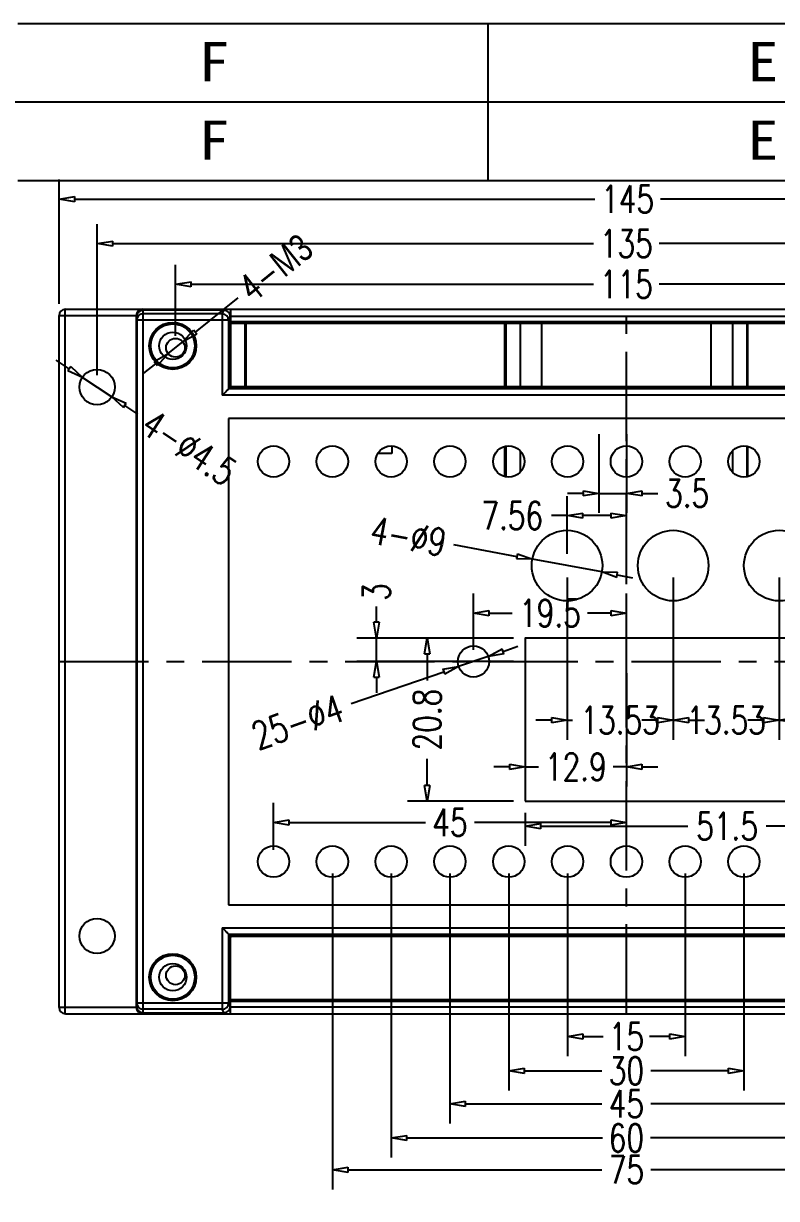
# Model space of a CAD drawing. Header units: millimetres. Extents: x -7873 to 0, y 0 to 2966.
# Drawn here: x -7441.9 to -7345.8, y 2529.1 to 2678.9 of the extents above; entities that cross this region are included whole.
import ezdxf
from ezdxf.enums import TextEntityAlignment as Align

# ---------------------------------------------------------------- set-up
doc = ezdxf.new("R2010")
doc.units = ezdxf.units.MM
doc.header["$LTSCALE"] = 0.5
doc.linetypes.add('CENTER', pattern=[50.8, 31.75, -6.35, 6.35, -6.35])
doc.layers.get('0').update_dxf_attribs({"linetype": 'CONTINUOUS'})
doc.layers.get('Defpoints').update_dxf_attribs({"linetype": 'CONTINUOUS'})
doc.layers.add('02___PRT_ALL_AXES', color=7, linetype='CONTINUOUS')
doc.layers.add('dim', color=3, linetype='CONTINUOUS')
doc.styles.add('romans', font='romans.shx', dxfattribs={"width": 0.75, "bigfont": 'fangsong.shx'})
doc.styles.add('TEXTSTYLE_0', font='txt', dxfattribs={"width": 0.8})
doc.dimstyles.new('MSTD', dxfattribs={"dimtxt": 3.5, "dimasz": 2, "dimexe": 2.5, "dimexo": 1.5, "dimgap": 1, "dimtad": 0, "dimzin": 0, "dimdsep": 46, "dimtxsty": 'romans', "dimblk": 'CLOSEDBLANK', "dimcen": 0, "dimclrd": 92, "dimclre": 92, "dimclrt": 3, "dimadec": 0, "dimazin": 0, "dimtfac": 1, "dimtdec": 4, "dimtofl": 0, "dimtmove": 0, "dimatfit": 3, "dimfxl": 0, "dimtolj": 1, "dimtzin": 0, "dimarcsym": 0})

# ---------------------------------------------------------------- blocks, each defined once
blk = doc.blocks.new('SUN_6HWZ35TKXU86YGHH1AY77V3D6FJ')
at = {"color": 7, "linetype": 'Continuous'}
for p, q in [((-420, 297), (0, 297)), ((-350, 287), (-350, 297)), ((-410, 287), (-10, 287)), ((-410, 10), (-10, 10)), ((-350, 0), (-350, 10)), ((-420, 0), (0, 0))]:
    blk.add_line(p, q, dxfattribs=at)
at = {"color": 2, "style": 'TEXTSTYLE_0'}
for s, width, p, p2 in [('F', 0.937433, (-386.98, 289.63), (-382.98, 289.63)), ('E', 0.858525, (-316.98, 289.63), (-312.98, 289.63)), ('F', 0.937433, (-386.98, 2.63), (-382.98, 2.63)), ('E', 0.858525, (-316.98, 2.63), (-312.98, 2.63))]:
    blk.add_text(s, height=5, dxfattribs=dict(at, width=width)).set_placement(p, p2, align=Align.FIT)
blk = doc.blocks.new('_ClosedBlank')
at = {"color": 0, "linetype": 'ByBlock', "lineweight": -2}
for p, q in [((-1, 0.167), (0, 0)), ((-1, 0.167), (-1, -0.167)), ((0, 0), (-1, -0.167))]:
    blk.add_line(p, q, dxfattribs=at)
blk = doc.blocks.new('*D139')
at = {"layer": 'Defpoints', "color": 0}
for p in [(-1102.87, -2512.01), (-1217.87, -2520.1), (-1102.87, -2520.1)]:
    blk.add_point(p, dxfattribs=at)
at = {"layer": 'dim', "color": 92, "lineweight": -2}
for p, q in [((-1217.87, -2518.6), (-1217.87, -2509.51)), ((-1102.87, -2518.6), (-1102.87, -2509.51)), ((-1215.87, -2512.01), (-1164.56, -2512.01)), ((-1104.87, -2512.01), (-1156.18, -2512.01))]:
    blk.add_line(p, q, dxfattribs=at)
at = {"layer": 'dim', "color": 92, "lineweight": -2, "xscale": 2, "yscale": 2, "zscale": 2, "rotation": 180}
blk.add_blockref('_ClosedBlank', (-1217.87, -2512.01), dxfattribs=at)
at = {"layer": 'dim', "color": 92, "lineweight": -2, "xscale": 2, "yscale": 2, "zscale": 2}
blk.add_blockref('_ClosedBlank', (-1102.87, -2512.01), dxfattribs=at)
at = {"layer": 'dim', "color": 3, "insert": (-1160.37, -2512.01), "char_height": 3.5, "attachment_point": 5, "style": 'romans'}
blk.add_mtext('115', dxfattribs=at)
blk = doc.blocks.new('*D141')
at = {"layer": 'Defpoints', "color": 0}
for p in [(-1092.87, -2506.83), (-1227.87, -2525.11), (-1092.87, -2525.11)]:
    blk.add_point(p, dxfattribs=at)
at = {"layer": 'dim', "color": 92, "lineweight": -2}
for p, q in [((-1227.87, -2523.61), (-1227.87, -2504.33)), ((-1092.87, -2523.61), (-1092.87, -2504.33)), ((-1225.87, -2506.83), (-1164.56, -2506.83)), ((-1094.87, -2506.83), (-1156.18, -2506.83))]:
    blk.add_line(p, q, dxfattribs=at)
at = {"layer": 'dim', "color": 92, "lineweight": -2, "xscale": 2, "yscale": 2, "zscale": 2, "rotation": 180}
blk.add_blockref('_ClosedBlank', (-1227.87, -2506.83), dxfattribs=at)
at = {"layer": 'dim', "color": 92, "lineweight": -2, "xscale": 2, "yscale": 2, "zscale": 2}
blk.add_blockref('_ClosedBlank', (-1092.87, -2506.83), dxfattribs=at)
at = {"layer": 'dim', "color": 3, "insert": (-1160.37, -2506.83), "char_height": 3.5, "attachment_point": 5, "style": 'romans'}
blk.add_mtext('135', dxfattribs=at)
blk = doc.blocks.new('*D143')
at = {"layer": 'Defpoints', "color": 0}
for p in [(-1232.72, -2501.15), (-1232.72, -2516), (-1087.72, -2516)]:
    blk.add_point(p, dxfattribs=at)
at = {"layer": 'dim', "color": 92, "lineweight": -2}
for p, q in [((-1232.72, -2514.5), (-1232.72, -2498.65)), ((-1087.72, -2514.5), (-1087.72, -2498.65)), ((-1230.72, -2501.15), (-1164.41, -2501.15)), ((-1089.72, -2501.15), (-1156.03, -2501.15))]:
    blk.add_line(p, q, dxfattribs=at)
at = {"layer": 'dim', "color": 92, "lineweight": -2, "xscale": 2, "yscale": 2, "zscale": 2, "rotation": 180}
blk.add_blockref('_ClosedBlank', (-1232.72, -2501.15), dxfattribs=at)
at = {"layer": 'dim', "color": 92, "lineweight": -2, "xscale": 2, "yscale": 2, "zscale": 2}
blk.add_blockref('_ClosedBlank', (-1087.72, -2501.15), dxfattribs=at)
at = {"layer": 'dim', "color": 3, "insert": (-1160.22, -2501.15), "char_height": 3.5, "attachment_point": 5, "style": 'romans'}
blk.add_mtext('145', dxfattribs=at)
blk = doc.blocks.new('*D144')
at = {"layer": 'Defpoints', "color": 0}
for p in [(-1167.87, -2585.6), (-1152.87, -2585.6), (-1152.87, -2607.91)]:
    blk.add_point(p, dxfattribs=at)
at = {"layer": 'dim', "color": 92, "lineweight": -2}
for p, q in [((-1167.87, -2587.1), (-1167.87, -2610.41)), ((-1152.87, -2587.1), (-1152.87, -2610.41)), ((-1165.87, -2607.91), (-1163.31, -2607.91)), ((-1154.87, -2607.91), (-1157.43, -2607.91))]:
    blk.add_line(p, q, dxfattribs=at)
at = {"layer": 'dim', "color": 92, "lineweight": -2, "xscale": 2, "yscale": 2, "zscale": 2, "rotation": 180}
blk.add_blockref('_ClosedBlank', (-1167.87, -2607.91), dxfattribs=at)
at = {"layer": 'dim', "color": 92, "lineweight": -2, "xscale": 2, "yscale": 2, "zscale": 2}
blk.add_blockref('_ClosedBlank', (-1152.87, -2607.91), dxfattribs=at)
at = {"layer": 'dim', "color": 3, "insert": (-1160.37, -2607.91), "char_height": 3.5, "attachment_point": 5, "style": 'romans'}
blk.add_mtext('15', dxfattribs=at)
blk = doc.blocks.new('*D145')
at = {"layer": 'Defpoints', "color": 0}
for p in [(-1175.37, -2585.6), (-1145.37, -2585.6), (-1145.37, -2612.27)]:
    blk.add_point(p, dxfattribs=at)
at = {"layer": 'dim', "color": 92, "lineweight": -2}
for p, q in [((-1175.37, -2587.1), (-1175.37, -2614.77)), ((-1145.37, -2587.1), (-1145.37, -2614.77)), ((-1173.37, -2612.27), (-1163.5, -2612.27)), ((-1147.37, -2612.27), (-1157.25, -2612.27))]:
    blk.add_line(p, q, dxfattribs=at)
at = {"layer": 'dim', "color": 92, "lineweight": -2, "xscale": 2, "yscale": 2, "zscale": 2, "rotation": 180}
blk.add_blockref('_ClosedBlank', (-1175.37, -2612.27), dxfattribs=at)
at = {"layer": 'dim', "color": 92, "lineweight": -2, "xscale": 2, "yscale": 2, "zscale": 2}
blk.add_blockref('_ClosedBlank', (-1145.37, -2612.27), dxfattribs=at)
at = {"layer": 'dim', "color": 3, "insert": (-1160.37, -2612.27), "char_height": 3.5, "attachment_point": 5, "style": 'romans'}
blk.add_mtext('30', dxfattribs=at)
blk = doc.blocks.new('*D146')
at = {"layer": 'Defpoints', "color": 0}
for p in [(-1182.87, -2585.6), (-1137.87, -2585.6), (-1182.87, -2616.47)]:
    blk.add_point(p, dxfattribs=at)
at = {"layer": 'dim', "color": 92, "lineweight": -2}
for p, q in [((-1182.87, -2587.1), (-1182.87, -2618.97)), ((-1137.87, -2587.1), (-1137.87, -2618.97)), ((-1180.87, -2616.47), (-1163.5, -2616.47)), ((-1139.87, -2616.47), (-1157.25, -2616.47))]:
    blk.add_line(p, q, dxfattribs=at)
at = {"layer": 'dim', "color": 92, "lineweight": -2, "xscale": 2, "yscale": 2, "zscale": 2, "rotation": 180}
blk.add_blockref('_ClosedBlank', (-1182.87, -2616.47), dxfattribs=at)
at = {"layer": 'dim', "color": 92, "lineweight": -2, "xscale": 2, "yscale": 2, "zscale": 2}
blk.add_blockref('_ClosedBlank', (-1137.87, -2616.47), dxfattribs=at)
at = {"layer": 'dim', "color": 3, "insert": (-1160.37, -2616.47), "char_height": 3.5, "attachment_point": 5, "style": 'romans'}
blk.add_mtext('45', dxfattribs=at)
blk = doc.blocks.new('*D147')
at = {"layer": 'Defpoints', "color": 0}
for p in [(-1190.37, -2585.6), (-1130.37, -2585.6), (-1130.37, -2620.83)]:
    blk.add_point(p, dxfattribs=at)
at = {"layer": 'dim', "color": 92, "lineweight": -2}
for p, q in [((-1190.37, -2587.1), (-1190.37, -2623.33)), ((-1130.37, -2587.1), (-1130.37, -2623.33)), ((-1188.37, -2620.83), (-1163.43, -2620.83)), ((-1132.37, -2620.83), (-1157.31, -2620.83))]:
    blk.add_line(p, q, dxfattribs=at)
at = {"layer": 'dim', "color": 92, "lineweight": -2, "xscale": 2, "yscale": 2, "zscale": 2, "rotation": 180}
blk.add_blockref('_ClosedBlank', (-1190.37, -2620.83), dxfattribs=at)
at = {"layer": 'dim', "color": 92, "lineweight": -2, "xscale": 2, "yscale": 2, "zscale": 2}
blk.add_blockref('_ClosedBlank', (-1130.37, -2620.83), dxfattribs=at)
at = {"layer": 'dim', "color": 3, "insert": (-1160.37, -2620.83), "char_height": 3.5, "attachment_point": 5, "style": 'romans'}
blk.add_mtext('60', dxfattribs=at)
blk = doc.blocks.new('*D148')
at = {"layer": 'Defpoints', "color": 0}
for p in [(-1197.87, -2585.6), (-1122.87, -2585.6), (-1197.87, -2624.88)]:
    blk.add_point(p, dxfattribs=at)
at = {"layer": 'dim', "color": 92, "lineweight": -2}
for p, q in [((-1197.87, -2587.1), (-1197.87, -2627.38)), ((-1122.87, -2587.1), (-1122.87, -2627.38)), ((-1195.87, -2624.88), (-1163.5, -2624.88)), ((-1124.87, -2624.88), (-1157.25, -2624.88))]:
    blk.add_line(p, q, dxfattribs=at)
at = {"layer": 'dim', "color": 92, "lineweight": -2, "xscale": 2, "yscale": 2, "zscale": 2, "rotation": 180}
blk.add_blockref('_ClosedBlank', (-1197.87, -2624.88), dxfattribs=at)
at = {"layer": 'dim', "color": 92, "lineweight": -2, "xscale": 2, "yscale": 2, "zscale": 2}
blk.add_blockref('_ClosedBlank', (-1122.87, -2624.88), dxfattribs=at)
at = {"layer": 'dim', "color": 3, "insert": (-1160.37, -2624.88), "char_height": 3.5, "attachment_point": 5, "style": 'romans'}
blk.add_mtext('75', dxfattribs=at)
blk = doc.blocks.new('*D149')
at = {"layer": 'Defpoints', "color": 0}
for p in [(-1160.37, -2580.61), (-1205.37, -2585.6), (-1160.37, -2585.6)]:
    blk.add_point(p, dxfattribs=at)
at = {"layer": 'dim', "color": 92, "lineweight": -2}
for p, q in [((-1205.37, -2584.1), (-1205.37, -2578.11)), ((-1160.37, -2584.1), (-1160.37, -2578.11)), ((-1203.37, -2580.61), (-1186, -2580.61)), ((-1162.37, -2580.61), (-1179.75, -2580.61))]:
    blk.add_line(p, q, dxfattribs=at)
at = {"layer": 'dim', "color": 92, "lineweight": -2, "xscale": 2, "yscale": 2, "zscale": 2, "rotation": 180}
blk.add_blockref('_ClosedBlank', (-1205.37, -2580.61), dxfattribs=at)
at = {"layer": 'dim', "color": 92, "lineweight": -2, "xscale": 2, "yscale": 2, "zscale": 2}
blk.add_blockref('_ClosedBlank', (-1160.37, -2580.61), dxfattribs=at)
at = {"layer": 'dim', "color": 3, "insert": (-1182.87, -2580.61), "char_height": 3.5, "attachment_point": 5, "style": 'romans'}
blk.add_mtext('45', dxfattribs=at)
blk = doc.blocks.new('*D150')
at = {"layer": 'Defpoints', "color": 0}
for p in [(-1160.37, -2553.93), (-1179.87, -2560.1), (-1160.37, -2560.1)]:
    blk.add_point(p, dxfattribs=at)
at = {"layer": 'dim', "color": 92, "lineweight": -2}
for p, q in [((-1179.87, -2558.6), (-1179.87, -2551.43)), ((-1160.37, -2558.6), (-1160.37, -2551.43)), ((-1177.87, -2553.93), (-1174.93, -2553.93)), ((-1162.37, -2553.93), (-1165.31, -2553.93))]:
    blk.add_line(p, q, dxfattribs=at)
at = {"layer": 'dim', "color": 92, "lineweight": -2, "xscale": 2, "yscale": 2, "zscale": 2, "rotation": 180}
blk.add_blockref('_ClosedBlank', (-1179.87, -2553.93), dxfattribs=at)
at = {"layer": 'dim', "color": 92, "lineweight": -2, "xscale": 2, "yscale": 2, "zscale": 2}
blk.add_blockref('_ClosedBlank', (-1160.37, -2553.93), dxfattribs=at)
at = {"layer": 'dim', "color": 3, "insert": (-1170.12, -2553.93), "char_height": 3.5, "attachment_point": 5, "style": 'romans'}
blk.add_mtext('19.5', dxfattribs=at)
blk = doc.blocks.new('*D153')
at = {"layer": 'Defpoints', "color": 0}
for p in [(-1216.93, -2519.35), (-1218.81, -2520.85)]:
    blk.add_point(p, dxfattribs=at)
at = {"layer": 'dim', "color": 92, "lineweight": -2}
for p, q in [((-1209.92, -2513.75), (-1215.37, -2518.1)), ((-1218.81, -2520.85), (-1216.93, -2519.35)), ((-1220.37, -2522.09), (-1221.94, -2523.34))]:
    blk.add_line(p, q, dxfattribs=at)
at = {"layer": 'dim', "color": 92, "lineweight": -2, "xscale": 2, "yscale": 2, "zscale": 2}
for p, rotation in [((-1216.93, -2519.35), 218.5926208496094), ((-1218.81, -2520.85), 38.59262466430664)]:
    blk.add_blockref('_ClosedBlank', p, dxfattribs=dict(at, rotation=rotation))
at = {"layer": 'dim', "color": 3, "insert": (-1205.11, -2509.92), "char_height": 3.5, "attachment_point": 5, "rotation": 38.5926, "style": 'romans'}
blk.add_mtext('4-{\\fArial|b0|i0|c0|p32;M3}', dxfattribs=at)
blk = doc.blocks.new('*D154')
at = {"layer": 'Defpoints', "color": 0}
for p in [(-1229.75, -2523.87), (-1226, -2526.35)]:
    blk.add_point(p, dxfattribs=at)
at = {"layer": 'dim', "color": 92, "lineweight": -2}
for p, q in [((-1231.42, -2522.77), (-1233.09, -2521.67)), ((-1229.75, -2523.87), (-1226, -2526.35)), ((-1222.66, -2528.55), (-1224.33, -2527.45))]:
    blk.add_line(p, q, dxfattribs=at)
at = {"layer": 'dim', "color": 92, "lineweight": -2, "xscale": 2, "yscale": 2, "zscale": 2}
for p, rotation in [((-1229.75, -2523.87), 326.6013793945312), ((-1226, -2526.35), 146.6013793945312)]:
    blk.add_blockref('_ClosedBlank', p, dxfattribs=dict(at, rotation=rotation))
at = {"layer": 'dim', "color": 3, "insert": (-1216.13, -2532.85), "char_height": 3.5, "attachment_point": 5, "rotation": 326.6014, "style": 'romans'}
blk.add_mtext('4-∅4.5', dxfattribs=at)
blk = doc.blocks.new('*D178')
at = {"layer": 'Defpoints', "color": 0}
for p in [(-1163.87, -2529.6), (-1160.37, -2529.6), (-1160.37, -2538.66)]:
    blk.add_point(p, dxfattribs=at)
at = {"layer": 'dim', "color": 92, "lineweight": -2}
for p, q in [((-1163.87, -2531.1), (-1163.87, -2541.16)), ((-1160.37, -2531.1), (-1160.37, -2541.16)), ((-1165.87, -2538.66), (-1167.87, -2538.66)), ((-1163.87, -2538.66), (-1160.37, -2538.66)), ((-1158.37, -2538.66), (-1156.37, -2538.66))]:
    blk.add_line(p, q, dxfattribs=at)
at = {"layer": 'dim', "color": 92, "lineweight": -2, "xscale": 2, "yscale": 2, "zscale": 2}
blk.add_blockref('_ClosedBlank', (-1163.87, -2538.66), dxfattribs=at)
at = {"layer": 'dim', "color": 92, "lineweight": -2, "xscale": 2, "yscale": 2, "zscale": 2, "rotation": 180}
blk.add_blockref('_ClosedBlank', (-1160.37, -2538.66), dxfattribs=at)
at = {"layer": 'dim', "color": 3, "insert": (-1152.62, -2538.66), "char_height": 3.5, "attachment_point": 5, "style": 'romans'}
blk.add_mtext('3.5', dxfattribs=at)
blk = doc.blocks.new('*D179')
at = {"layer": 'Defpoints', "color": 0}
for p in [(-1177.98, -2559.45), (-1181.76, -2560.75)]:
    blk.add_point(p, dxfattribs=at)
at = {"layer": 'dim', "color": 92, "lineweight": -2}
for p, q in [((-1176.09, -2558.8), (-1174.2, -2558.15)), ((-1177.98, -2559.45), (-1181.76, -2560.75)), ((-1195.45, -2565.45), (-1183.66, -2561.4))]:
    blk.add_line(p, q, dxfattribs=at)
at = {"layer": 'dim', "color": 92, "lineweight": -2, "xscale": 2, "yscale": 2, "zscale": 2}
for p, rotation in [((-1177.98, -2559.45), 198.9591979980469), ((-1181.76, -2560.75), 18.95920181274414)]:
    blk.add_blockref('_ClosedBlank', p, dxfattribs=dict(at, rotation=rotation))
at = {"layer": 'dim', "color": 3, "insert": (-1202.3, -2567.8), "char_height": 3.5, "attachment_point": 5, "rotation": 18.9592, "style": 'romans'}
blk.add_mtext('25-∅4', dxfattribs=at)
blk = doc.blocks.new('*D180')
at = {"layer": 'Defpoints', "color": 0}
for p in [(-1173.27, -2557.1), (-1185.79, -2577.9), (-1173.27, -2577.9)]:
    blk.add_point(p, dxfattribs=at)
at = {"layer": 'dim', "color": 92, "lineweight": -2}
for p, q in [((-1174.77, -2557.1), (-1188.29, -2557.1)), ((-1185.79, -2559.1), (-1185.79, -2562.5)), ((-1185.79, -2575.9), (-1185.79, -2572.5)), ((-1174.77, -2577.9), (-1188.29, -2577.9))]:
    blk.add_line(p, q, dxfattribs=at)
at = {"layer": 'dim', "color": 92, "lineweight": -2, "xscale": 2, "yscale": 2, "zscale": 2}
for p, rotation in [((-1185.79, -2557.1), 90), ((-1185.79, -2577.9), 270)]:
    blk.add_blockref('_ClosedBlank', p, dxfattribs=dict(at, rotation=rotation))
at = {"layer": 'dim', "color": 3, "insert": (-1185.79, -2567.5), "char_height": 3.5, "attachment_point": 5, "rotation": 90, "style": 'romans'}
blk.add_mtext('20.8', dxfattribs=at)
blk = doc.blocks.new('*D181')
at = {"layer": 'Defpoints', "color": 0}
for p in [(-1173.27, -2577.9), (-1121.77, -2577.9), (-1121.77, -2581.09)]:
    blk.add_point(p, dxfattribs=at)
at = {"layer": 'dim', "color": 92, "lineweight": -2}
for p, q in [((-1173.27, -2579.4), (-1173.27, -2583.59)), ((-1121.77, -2579.4), (-1121.77, -2583.59)), ((-1171.27, -2581.09), (-1152.52, -2581.09)), ((-1123.77, -2581.09), (-1142.52, -2581.09))]:
    blk.add_line(p, q, dxfattribs=at)
at = {"layer": 'dim', "color": 92, "lineweight": -2, "xscale": 2, "yscale": 2, "zscale": 2, "rotation": 180}
blk.add_blockref('_ClosedBlank', (-1173.27, -2581.09), dxfattribs=at)
at = {"layer": 'dim', "color": 92, "lineweight": -2, "xscale": 2, "yscale": 2, "zscale": 2}
blk.add_blockref('_ClosedBlank', (-1121.77, -2581.09), dxfattribs=at)
at = {"layer": 'dim', "color": 3, "insert": (-1147.52, -2581.09), "char_height": 3.5, "attachment_point": 5, "style": 'romans'}
blk.add_mtext('51.5', dxfattribs=at)
blk = doc.blocks.new('*D183')
at = {"layer": 'Defpoints', "color": 0}
for p in [(-1173.27, -2557.1), (-1192.25, -2560.1), (-1173.27, -2560.1)]:
    blk.add_point(p, dxfattribs=at)
at = {"layer": 'dim', "color": 92, "lineweight": -2}
for p, q in [((-1192.25, -2555.1), (-1192.25, -2553.1)), ((-1174.77, -2557.1), (-1194.75, -2557.1)), ((-1192.25, -2560.1), (-1192.25, -2557.1)), ((-1174.77, -2560.1), (-1194.75, -2560.1)), ((-1192.25, -2562.1), (-1192.25, -2564.1))]:
    blk.add_line(p, q, dxfattribs=at)
at = {"layer": 'dim', "color": 92, "lineweight": -2, "xscale": 2, "yscale": 2, "zscale": 2}
for p, rotation in [((-1192.25, -2557.1), 270), ((-1192.25, -2560.1), 90)]:
    blk.add_blockref('_ClosedBlank', p, dxfattribs=dict(at, rotation=rotation))
at = {"layer": 'dim', "color": 3, "insert": (-1192.25, -2551.22), "char_height": 3.5, "attachment_point": 5, "rotation": 90, "style": 'romans'}
blk.add_mtext('3', dxfattribs=at)
blk = doc.blocks.new('*D184')
at = {"layer": 'Defpoints', "color": 0}
for p in [(-1173.27, -2560.1), (-1160.37, -2560.1), (-1173.27, -2573.53)]:
    blk.add_point(p, dxfattribs=at)
at = {"layer": 'dim', "color": 92, "lineweight": -2}
for p, q in [((-1173.27, -2561.6), (-1173.27, -2576.03)), ((-1160.37, -2561.6), (-1160.37, -2576.03)), ((-1175.27, -2573.53), (-1177.27, -2573.53)), ((-1173.27, -2573.53), (-1171.57, -2573.53)), ((-1160.37, -2573.53), (-1162.07, -2573.53)), ((-1158.37, -2573.53), (-1156.37, -2573.53))]:
    blk.add_line(p, q, dxfattribs=at)
at = {"layer": 'dim', "color": 92, "lineweight": -2, "xscale": 2, "yscale": 2, "zscale": 2}
blk.add_blockref('_ClosedBlank', (-1173.27, -2573.53), dxfattribs=at)
at = {"layer": 'dim', "color": 92, "lineweight": -2, "xscale": 2, "yscale": 2, "zscale": 2, "rotation": 180}
blk.add_blockref('_ClosedBlank', (-1160.37, -2573.53), dxfattribs=at)
at = {"layer": 'dim', "color": 3, "insert": (-1166.82, -2573.53), "char_height": 3.5, "attachment_point": 5, "style": 'romans'}
blk.add_mtext('12.9', dxfattribs=at)
blk = doc.blocks.new('*D185')
at = {"layer": 'Defpoints', "color": 0}
for p in [(-1160.37, -2541.5), (-1167.93, -2547.87), (-1160.37, -2547.87)]:
    blk.add_point(p, dxfattribs=at)
at = {"layer": 'dim', "color": 92, "lineweight": -2}
for p, q in [((-1167.93, -2546.37), (-1167.93, -2539)), ((-1160.37, -2546.37), (-1160.37, -2539)), ((-1167.93, -2541.5), (-1169.93, -2541.5)), ((-1162.37, -2541.5), (-1165.93, -2541.5))]:
    blk.add_line(p, q, dxfattribs=at)
at = {"layer": 'dim', "color": 92, "lineweight": -2, "xscale": 2, "yscale": 2, "zscale": 2, "rotation": 180}
blk.add_blockref('_ClosedBlank', (-1167.93, -2541.5), dxfattribs=at)
at = {"layer": 'dim', "color": 92, "lineweight": -2, "xscale": 2, "yscale": 2, "zscale": 2}
blk.add_blockref('_ClosedBlank', (-1160.37, -2541.5), dxfattribs=at)
at = {"layer": 'dim', "color": 3, "insert": (-1174.93, -2541.5), "char_height": 3.5, "attachment_point": 5, "style": 'romans'}
blk.add_mtext('7.56', dxfattribs=at)
blk = doc.blocks.new('*D186')
at = {"layer": 'Defpoints', "color": 0}
for p in [(-1167.93, -2547.87), (-1154.4, -2547.87), (-1167.93, -2567.58)]:
    blk.add_point(p, dxfattribs=at)
at = {"layer": 'dim', "color": 92, "lineweight": -2}
for p, q in [((-1167.93, -2549.37), (-1167.93, -2570.08)), ((-1154.4, -2549.37), (-1154.4, -2570.08)), ((-1169.93, -2567.58), (-1171.93, -2567.58)), ((-1167.93, -2567.58), (-1167.23, -2567.58)), ((-1154.4, -2567.58), (-1155.1, -2567.58)), ((-1152.4, -2567.58), (-1150.4, -2567.58))]:
    blk.add_line(p, q, dxfattribs=at)
at = {"layer": 'dim', "color": 92, "lineweight": -2, "xscale": 2, "yscale": 2, "zscale": 2}
blk.add_blockref('_ClosedBlank', (-1167.93, -2567.58), dxfattribs=at)
at = {"layer": 'dim', "color": 92, "lineweight": -2, "xscale": 2, "yscale": 2, "zscale": 2, "rotation": 180}
blk.add_blockref('_ClosedBlank', (-1154.4, -2567.58), dxfattribs=at)
at = {"layer": 'dim', "color": 3, "insert": (-1161.17, -2567.58), "char_height": 3.5, "attachment_point": 5, "style": 'romans'}
blk.add_mtext('13.53', dxfattribs=at)
blk = doc.blocks.new('*D187')
at = {"layer": 'Defpoints', "color": 0}
for p in [(-1154.4, -2547.87), (-1140.87, -2547.87), (-1140.87, -2567.58)]:
    blk.add_point(p, dxfattribs=at)
at = {"layer": 'dim', "color": 92, "lineweight": -2}
for p, q in [((-1154.4, -2549.37), (-1154.4, -2570.08)), ((-1140.87, -2549.37), (-1140.87, -2570.08)), ((-1156.4, -2567.58), (-1158.4, -2567.58)), ((-1154.4, -2567.58), (-1153.7, -2567.58)), ((-1140.87, -2567.58), (-1141.57, -2567.58)), ((-1138.87, -2567.58), (-1136.87, -2567.58))]:
    blk.add_line(p, q, dxfattribs=at)
at = {"layer": 'dim', "color": 92, "lineweight": -2, "xscale": 2, "yscale": 2, "zscale": 2}
blk.add_blockref('_ClosedBlank', (-1154.4, -2567.58), dxfattribs=at)
at = {"layer": 'dim', "color": 92, "lineweight": -2, "xscale": 2, "yscale": 2, "zscale": 2, "rotation": 180}
blk.add_blockref('_ClosedBlank', (-1140.87, -2567.58), dxfattribs=at)
at = {"layer": 'dim', "color": 3, "insert": (-1147.64, -2567.58), "char_height": 3.5, "attachment_point": 5, "style": 'romans'}
blk.add_mtext('13.53', dxfattribs=at)
blk = doc.blocks.new('*D188')
at = {"layer": 'Defpoints', "color": 0}
for p in [(-1140.87, -2547.87), (-1127.34, -2547.87), (-1127.34, -2567.58)]:
    blk.add_point(p, dxfattribs=at)
at = {"layer": 'dim', "color": 92, "lineweight": -2}
for p, q in [((-1140.87, -2549.37), (-1140.87, -2570.08)), ((-1127.34, -2549.37), (-1127.34, -2570.08)), ((-1142.87, -2567.58), (-1144.87, -2567.58)), ((-1140.87, -2567.58), (-1140.17, -2567.58)), ((-1127.34, -2567.58), (-1128.04, -2567.58)), ((-1125.34, -2567.58), (-1123.34, -2567.58))]:
    blk.add_line(p, q, dxfattribs=at)
at = {"layer": 'dim', "color": 92, "lineweight": -2, "xscale": 2, "yscale": 2, "zscale": 2}
blk.add_blockref('_ClosedBlank', (-1140.87, -2567.58), dxfattribs=at)
at = {"layer": 'dim', "color": 92, "lineweight": -2, "xscale": 2, "yscale": 2, "zscale": 2, "rotation": 180}
blk.add_blockref('_ClosedBlank', (-1127.34, -2567.58), dxfattribs=at)
at = {"layer": 'dim', "color": 3, "insert": (-1134.11, -2567.58), "char_height": 3.5, "attachment_point": 5, "style": 'romans'}
blk.add_mtext('13.53', dxfattribs=at)
blk = doc.blocks.new('*D189')
at = {"layer": 'Defpoints', "color": 0}
for p in [(-1172.36, -2547.05), (-1163.51, -2548.68)]:
    blk.add_point(p, dxfattribs=at)
at = {"layer": 'dim', "color": 92, "lineweight": -2}
for p, q in [((-1182.4, -2545.2), (-1174.32, -2546.69)), ((-1163.51, -2548.68), (-1172.36, -2547.05)), ((-1161.54, -2549.05), (-1159.57, -2549.41))]:
    blk.add_line(p, q, dxfattribs=at)
at = {"layer": 'dim', "color": 92, "lineweight": -2, "xscale": 2, "yscale": 2, "zscale": 2}
for p, rotation in [((-1172.36, -2547.05), 349.5682678222656), ((-1163.51, -2548.68), 169.5682830810547)]:
    blk.add_blockref('_ClosedBlank', p, dxfattribs=dict(at, rotation=rotation))
at = {"layer": 'dim', "color": 3, "insert": (-1188.18, -2544.14), "char_height": 3.5, "attachment_point": 5, "rotation": 349.5683, "style": 'romans'}
blk.add_mtext('4-∅9', dxfattribs=at)

msp = doc.modelspace()

# ---------------------------------------------------------------- linework, layer by layer
at = {"color": 7, "linetype": 'Continuous'}
for p, q in [((-7436.53, 2642.445), (-7293.43, 2642.445)), ((-7426.628, 2642.318), (-7426.628, 2552.772)), ((-7416.28, 2642.318), (-7426.628, 2642.318)), ((-7416.509, 2641.86), (-7416.28, 2642.318)), ((-7415.48, 2642.445), (-7415.48, 2641.545)), ((-7437.33, 2553.445), (-7437.33, 2641.645)), ((-7437.33, 2641.645), (-7427.48, 2641.645)), ((-7436.572, 2553.445), (-7436.572, 2641.645)), ((-7427.48, 2641.645), (-7427.48, 2553.445)), ((-7427.428, 2641.518), (-7427.428, 2553.572)), ((-7415.709, 2641.061), (-7427.428, 2641.061)), ((-7416.509, 2641.86), (-7426.628, 2641.86)), ((-7416.509, 2641.86), (-7416.509, 2631.497)), ((-7415.709, 2641.061), (-7415.48, 2641.518)), ((-7415.709, 2641.061), (-7415.709, 2632.297)), ((-7314.48, 2641.545), (-7415.48, 2641.545)), ((-7415.48, 2641.518), (-7415.48, 2632.754)), ((-7314.48, 2640.845), (-7415.48, 2640.845)), ((-7415.48, 2640.816), (-7385.355, 2640.816)), ((-7385.355, 2640.805), (-7415.48, 2640.805)), ((-7385.355, 2640.784), (-7415.48, 2640.784)), ((-7385.355, 2640.763), (-7415.48, 2640.763)), ((-7385.355, 2640.742), (-7415.48, 2640.742)), ((-7385.355, 2640.721), (-7415.48, 2640.721)), ((-7385.355, 2640.7), (-7415.48, 2640.7)), ((-7385.083, 2640.816), (-7385.355, 2640.816)), ((-7384.307, 2640.808), (-7385.355, 2640.805)), ((-7384.308, 2640.787), (-7385.355, 2640.784)), ((-7384.308, 2640.766), (-7385.355, 2640.763)), ((-7384.308, 2640.746), (-7385.355, 2640.742)), ((-7384.309, 2640.725), (-7385.355, 2640.721)), ((-7384.309, 2640.704), (-7385.355, 2640.7)), ((-7380.505, 2640.805), (-7381.553, 2640.808)), ((-7380.505, 2640.816), (-7380.778, 2640.816)), ((-7349.455, 2640.816), (-7380.505, 2640.816)), ((-7380.505, 2640.805), (-7349.455, 2640.805)), ((-7380.505, 2640.784), (-7349.455, 2640.784)), ((-7380.505, 2640.763), (-7349.455, 2640.763)), ((-7380.505, 2640.742), (-7349.455, 2640.742)), ((-7380.505, 2640.721), (-7349.455, 2640.721)), ((-7380.505, 2640.7), (-7349.455, 2640.7)), ((-7348.407, 2640.812), (-7349.455, 2640.816)), ((-7349.455, 2640.805), (-7349.183, 2640.805)), ((-7349.455, 2640.784), (-7349.183, 2640.784)), ((-7349.455, 2640.763), (-7349.183, 2640.763)), ((-7349.455, 2640.742), (-7349.183, 2640.742)), ((-7349.455, 2640.721), (-7349.183, 2640.721)), ((-7349.455, 2640.7), (-7349.183, 2640.7)), ((-7415.48, 2640.659), (-7314.48, 2640.659)), ((-7415.442, 2632.545), (-7415.442, 2640.659)), ((-7413.616, 2632.545), (-7413.616, 2640.659)), ((-7413.48, 2632.545), (-7413.48, 2640.659)), ((-7380.48, 2632.545), (-7380.48, 2640.659)), ((-7380.344, 2640.659), (-7380.344, 2632.545)), ((-7378.519, 2640.659), (-7378.519, 2632.545)), ((-7375.78, 2632.545), (-7375.78, 2640.659)), ((-7354.18, 2632.545), (-7354.18, 2640.659)), ((-7351.442, 2640.659), (-7351.442, 2632.545)), ((-7349.616, 2640.659), (-7349.616, 2632.545)), ((-7349.48, 2632.545), (-7349.48, 2640.659)), ((-7415.48, 2632.754), (-7415.709, 2632.297)), ((-7314.251, 2632.297), (-7415.709, 2632.297)), ((-7314.375, 2632.545), (-7415.585, 2632.545)), ((-7313.452, 2631.497), (-7416.509, 2631.497)), ((-7415.73, 2628.545), (-7415.73, 2566.545)), ((-7321.73, 2628.545), (-7415.73, 2628.545)), ((-7394.871, 2625.028), (-7394.871, 2624.066)), ((-7380.48, 2621.124), (-7380.48, 2624.966)), ((-7380.344, 2624.987), (-7380.344, 2621.103)), ((-7378.519, 2624.377), (-7378.519, 2621.713)), ((-7351.442, 2624.377), (-7351.442, 2621.713)), ((-7349.616, 2624.987), (-7349.616, 2621.103)), ((-7349.48, 2621.124), (-7349.48, 2624.966)), ((-7394.871, 2624.066), (-7396.677, 2624.066)), ((-7415.73, 2566.545), (-7321.73, 2566.545)), ((-7416.509, 2563.593), (-7416.509, 2553.229)), ((-7416.509, 2563.593), (-7313.452, 2563.593)), ((-7415.709, 2562.793), (-7415.48, 2562.335)), ((-7415.709, 2562.793), (-7415.709, 2554.029)), ((-7415.709, 2562.793), (-7314.251, 2562.793)), ((-7415.585, 2562.545), (-7314.375, 2562.545)), ((-7415.48, 2553.572), (-7415.48, 2562.335)), ((-7427.428, 2554.029), (-7415.709, 2554.029)), ((-7415.48, 2553.572), (-7415.709, 2554.029)), ((-7314.48, 2554.431), (-7415.48, 2554.431)), ((-7385.355, 2554.39), (-7415.48, 2554.39)), ((-7385.355, 2554.369), (-7415.48, 2554.369)), ((-7385.355, 2554.348), (-7415.48, 2554.348)), ((-7385.355, 2554.327), (-7415.48, 2554.327)), ((-7385.355, 2554.306), (-7415.48, 2554.306)), ((-7385.355, 2554.285), (-7415.48, 2554.285)), ((-7415.48, 2554.274), (-7385.355, 2554.274)), ((-7415.48, 2554.245), (-7314.48, 2554.245)), ((-7385.355, 2554.274), (-7384.307, 2554.278)), ((-7381.553, 2554.278), (-7380.505, 2554.274)), ((-7380.505, 2554.39), (-7380.778, 2554.389)), ((-7380.505, 2554.369), (-7380.778, 2554.368)), ((-7380.505, 2554.348), (-7380.778, 2554.348)), ((-7380.505, 2554.327), (-7380.778, 2554.327)), ((-7380.505, 2554.306), (-7380.778, 2554.306)), ((-7380.505, 2554.285), (-7380.778, 2554.285)), ((-7349.455, 2554.39), (-7380.505, 2554.39)), ((-7349.455, 2554.369), (-7380.505, 2554.369)), ((-7349.455, 2554.348), (-7380.505, 2554.348)), ((-7349.455, 2554.327), (-7380.505, 2554.327)), ((-7349.455, 2554.306), (-7380.505, 2554.306)), ((-7349.455, 2554.285), (-7380.505, 2554.285)), ((-7380.505, 2554.274), (-7349.455, 2554.274)), ((-7349.455, 2554.285), (-7348.407, 2554.282)), ((-7349.455, 2554.274), (-7349.183, 2554.274)), ((-7427.48, 2553.445), (-7437.33, 2553.445)), ((-7436.53, 2552.645), (-7293.43, 2552.645)), ((-7416.509, 2553.229), (-7426.628, 2553.229)), ((-7426.628, 2552.772), (-7416.28, 2552.772)), ((-7416.28, 2552.772), (-7416.509, 2553.229)), ((-7415.48, 2552.645), (-7415.48, 2553.545)), ((-7415.48, 2553.545), (-7314.48, 2553.545))]:
    msp.add_line(p, q, dxfattribs=at)
at = {"color": 1, "linetype": 'CENTER', "ltscale": 0.7184}
for p, q in [((-7364.98, 2552.645), (-7364.98, 2642.445)), ((-7437.33, 2597.545), (-7292.63, 2597.545))]:
    msp.add_line(p, q, dxfattribs=at)
at = {"color": 7, "linetype": 'Continuous'}
for centre, radius in [((-7422.825, 2637.785), 3), ((-7422.825, 2637.785), 2.799), ((-7422.48, 2637.545), 1.2), ((-7409.98, 2623.045), 2), ((-7402.48, 2623.045), 2), ((-7394.98, 2623.045), 2), ((-7387.48, 2623.045), 2), ((-7379.98, 2623.045), 2), ((-7372.48, 2623.045), 2), ((-7364.98, 2623.045), 2), ((-7357.48, 2623.045), 2), ((-7349.98, 2623.045), 2), ((-7384.48, 2597.545), 2), ((-7409.98, 2572.045), 2), ((-7402.48, 2572.045), 2), ((-7394.98, 2572.045), 2), ((-7387.48, 2572.045), 2), ((-7379.98, 2572.045), 2), ((-7372.48, 2572.045), 2), ((-7364.98, 2572.045), 2), ((-7357.48, 2572.045), 2), ((-7349.98, 2572.045), 2), ((-7432.481, 2562.558), 2.247), ((-7422.825, 2557.305), 3), ((-7422.825, 2557.305), 2.799), ((-7422.48, 2557.545), 1.2)]:
    msp.add_circle(centre, radius, dxfattribs=at)
for centre, radius, start, end in [((-7436.53, 2641.645), 0.8, 90, 180), ((-7426.68, 2641.645), 0.8, 90, 180), ((-7426.623, 2641.059), 0.805, 157.57544, 179.92122), ((-7426.628, 2641.06), 0.8, 89.99689, 157.49485), ((-7416.509, 2641.06), 0.8, 0.01398, 89.99302), ((-7426.622, 2554.03), 0.805, 180.08015, 202.52651), ((-7416.509, 2554.029), 0.8, 270.00696, 359.98603), ((-7436.53, 2553.445), 0.8, 180, 270), ((-7426.68, 2553.445), 0.8, 180, 270), ((-7426.628, 2554.029), 0.8, 202.60848, 270.00308)]:
    msp.add_arc(centre, radius, start, end, dxfattribs=at)
for centre, major_axis, ratio, start_param, end_param in [((-7426.628, 2641.518), (0, 0.8), 0.9998477, 6.2831853, 7.8539816), ((-7416.28, 2641.518), (0.358, 0.716), 0.9998096, -1.107103, 0.463541), ((-7426.628, 2553.572), (0, -0.8), 0.9998477, 4.712389, 6.2831853), ((-7416.28, 2553.572), (-0.358, 0.716), 0.9998096, -3.6051337, -2.0344896)]:
    msp.add_ellipse(centre, major_axis=major_axis, ratio=ratio, start_param=start_param, end_param=end_param, dxfattribs=at)
for points, start_tangent, end_tangent in [([(-7436.572, 2641.645), (-7436.569, 2641.951), (-7436.56, 2642.211), (-7436.546, 2642.384), (-7436.53, 2642.445)], (0, 1), (1, 0)), ([(-7385.083, 2640.816), (-7384.742, 2640.815), (-7384.481, 2640.813), (-7384.331, 2640.811), (-7384.313, 2640.809), (-7384.307, 2640.808)], (0.999999, -0.0014057), (0.5011167, -0.8653797)), ([(-7381.553, 2640.808), (-7381.548, 2640.809), (-7381.53, 2640.811), (-7381.38, 2640.813), (-7381.118, 2640.815), (-7380.778, 2640.816)], (0.5011571, 0.8653563), (0.999999, 0.0014057)), ([(-7349.183, 2640.805), (-7348.84, 2640.806), (-7348.579, 2640.807), (-7348.431, 2640.809), (-7348.413, 2640.811), (-7348.407, 2640.812)], (0.999999, 0.0014054), (0.5020967, 0.8648115)), ([(-7349.183, 2640.784), (-7348.84, 2640.785), (-7348.579, 2640.786), (-7348.431, 2640.788), (-7348.413, 2640.79), (-7348.408, 2640.791)], (0.999999, 0.0014059), (0.5021853, 0.8647601)), ([(-7349.183, 2640.763), (-7348.841, 2640.764), (-7348.58, 2640.765), (-7348.431, 2640.767), (-7348.413, 2640.769), (-7348.408, 2640.77)], (0.999999, 0.0014064), (0.5022742, 0.8647084)), ([(-7349.183, 2640.742), (-7348.841, 2640.743), (-7348.58, 2640.744), (-7348.432, 2640.746), (-7348.414, 2640.748), (-7348.408, 2640.749)], (0.999999, 0.0014069), (0.5023636, 0.8646565)), ([(-7349.183, 2640.721), (-7348.841, 2640.722), (-7348.58, 2640.724), (-7348.432, 2640.725), (-7348.414, 2640.727), (-7348.409, 2640.729)], (0.999999, 0.0014075), (0.5024533, 0.8646043)), ([(-7349.183, 2640.7), (-7348.841, 2640.701), (-7348.58, 2640.703), (-7348.432, 2640.705), (-7348.414, 2640.706), (-7348.409, 2640.708)], (0.999999, 0.001408), (0.5025434, 0.864552)), ([(-7415.709, 2632.297), (-7415.754, 2632.252), (-7415.859, 2632.147), (-7416, 2632.006), (-7416.162, 2631.844), (-7416.335, 2631.67), (-7416.509, 2631.497)], (-0.4471863, -0.8944408), (-0.7071068, -0.7071068)), ([(-7415.709, 2562.793), (-7415.754, 2562.838), (-7415.858, 2562.942), (-7416, 2563.084), (-7416.163, 2563.247), (-7416.336, 2563.42), (-7416.509, 2563.593)], (-0.4471863, 0.8944408), (-0.7071068, 0.7071068)), ([(-7384.309, 2554.382), (-7384.314, 2554.383), (-7384.332, 2554.385), (-7384.48, 2554.387), (-7384.741, 2554.388), (-7385.083, 2554.389)], (-0.5024525, 0.8646048), (-0.999999, 0.001408)), ([(-7384.309, 2554.361), (-7384.314, 2554.362), (-7384.332, 2554.364), (-7384.48, 2554.366), (-7384.741, 2554.368), (-7385.083, 2554.368)], (-0.5023629, 0.8646569), (-0.999999, 0.0014075)), ([(-7384.308, 2554.34), (-7384.314, 2554.342), (-7384.332, 2554.343), (-7384.48, 2554.345), (-7384.741, 2554.347), (-7385.083, 2554.348)], (-0.5022736, 0.8647087), (-0.999999, 0.001407)), ([(-7384.307, 2554.278), (-7384.313, 2554.279), (-7384.331, 2554.281), (-7384.479, 2554.283), (-7384.74, 2554.284), (-7385.083, 2554.285)], (-0.5020082, 0.8648629), (-0.999999, 0.0014054)), ([(-7380.778, 2554.306), (-7381.12, 2554.305), (-7381.381, 2554.304), (-7381.53, 2554.302), (-7381.547, 2554.3), (-7381.553, 2554.299)], (-0.999999, -0.0014059), (-0.5021853, -0.8647601)), ([(-7380.778, 2554.285), (-7381.12, 2554.284), (-7381.381, 2554.283), (-7381.53, 2554.281), (-7381.548, 2554.279), (-7381.553, 2554.278)], (-0.999999, -0.0014054), (-0.5020967, -0.8648115)), ([(-7380.778, 2554.368), (-7381.12, 2554.368), (-7381.38, 2554.366), (-7381.529, 2554.364), (-7381.546, 2554.362), (-7381.552, 2554.361)], (-0.999999, -0.0014075), (-0.5024533, -0.8646043)), ([(-7380.778, 2554.348), (-7381.12, 2554.347), (-7381.381, 2554.345), (-7381.529, 2554.343), (-7381.547, 2554.342), (-7381.552, 2554.34)], (-0.999999, -0.0014069), (-0.5023636, -0.8646565)), ([(-7380.778, 2554.327), (-7381.12, 2554.326), (-7381.381, 2554.324), (-7381.529, 2554.323), (-7381.547, 2554.321), (-7381.552, 2554.319)], (-0.999999, -0.0014064), (-0.5022742, -0.8647084)), ([(-7380.778, 2554.389), (-7381.119, 2554.388), (-7381.38, 2554.387), (-7381.528, 2554.385), (-7381.546, 2554.383), (-7381.551, 2554.382)], (-0.999999, -0.001408), (-0.5025434, -0.864552)), ([(-7348.407, 2554.282), (-7348.413, 2554.28), (-7348.431, 2554.278), (-7348.581, 2554.277), (-7348.842, 2554.275), (-7349.183, 2554.274)], (-0.5011571, -0.8653563), (-0.999999, -0.0014057)), ([(-7436.53, 2552.645), (-7436.546, 2552.706), (-7436.56, 2552.881), (-7436.569, 2553.143), (-7436.572, 2553.445)], (-1, 0), (0, 1))]:
    msp.add_spline(points, degree=3, dxfattribs=dict(at, start_tangent=start_tangent, end_tangent=end_tangent))
at = {"layer": '02___PRT_ALL_AXES', "color": 7, "linetype": 'Continuous'}
for centre, radius in [((-7422.825, 2637.785), 1.75), ((-7384.48, 2597.545), 2), ((-7422.825, 2557.305), 1.75)]:
    msp.add_circle(centre, radius, dxfattribs=at)
at = {"layer": 'dim', "color": 2}
msp.add_lwpolyline([(-7377.88, 2579.745), (-7326.38, 2579.745), (-7326.38, 2600.545), (-7377.88, 2600.545)], close=True, dxfattribs=at)
at = {"layer": 'dim'}
msp.add_circle((-7432.481, 2632.531), 2.25, dxfattribs=at)
at = {"layer": 'dim', "color": 2}
for centre in [(-7372.54, 2609.775), (-7359.01, 2609.775), (-7345.48, 2609.775)]:
    msp.add_circle(centre, 4.5, dxfattribs=at)

# ---------------------------------------------------------------- block references
at = {"layer": 'dim'}
for p in [(-7032.599, 2668.879), (-7032.599, 2371.879)]:
    msp.add_blockref('SUN_6HWZ35TKXU86YGHH1AY77V3D6FJ', p, dxfattribs=at)

# ---------------------------------------------------------------- dimensions: what is measured, and where the dimension line sits
for base, p1, p2, picture, middle, set_off in [((-7437.33, 2656.491), (-7292.33, 2641.645), (-7437.33, 2641.645), '*D143', (-7364.83, 2656.491), (-6204.608, 5157.644)), ((-7297.479, 2650.813), (-7432.481, 2632.531), (-7297.479, 2632.531), '*D141', (-7364.98, 2650.813), (-6204.608, 5157.644)), ((-7307.48, 2645.638), (-7422.48, 2637.545), (-7307.48, 2637.545), '*D139', (-7364.98, 2645.638), (-6204.608, 5157.644)), ((-7364.98, 2618.984), (-7368.48, 2628.045), (-7364.98, 2628.045), '*D178', (-7357.23, 2618.984), (-6204.608, 5157.644)), ((-7364.98, 2616.143), (-7372.54, 2609.775), (-7364.98, 2609.775), '*D185', (-7379.54, 2616.143), (-6204.608, 5157.644)), ((-7372.54, 2590.063), (-7359.01, 2609.775), (-7372.54, 2609.775), '*D186', (-7365.775, 2590.063), (-6204.608, 5157.644)), ((-7345.48, 2590.063), (-7359.01, 2609.775), (-7345.48, 2609.775), '*D187', (-7352.245, 2590.063), (-6204.608, 5157.644)), ((-7331.95, 2590.063), (-7345.48, 2609.775), (-7331.95, 2609.775), '*D188', (-7338.715, 2590.063), (-6204.608, 5157.644)), ((-7396.857629589, 2597.544888939), (-7377.880205463, 2600.544888939), (-7377.880205463, 2597.544888939), '*D183', (-7396.857629589, 2606.419888939), (-6204.607879524, 5157.643557427)), ((-7364.98, 2603.712), (-7384.48, 2597.545), (-7364.98, 2597.545), '*D150', (-7374.73, 2603.712), (-6204.608, 5157.644)), ((-7390.398520134, 2579.744888939), (-7377.880205463, 2600.544888939), (-7377.880205463, 2579.744888939), '*D180', (-7390.398520134, 2590.144888939), (-6204.607879524, 5157.643557427)), ((-7377.88, 2584.115), (-7364.98, 2597.545), (-7377.88, 2597.545), '*D184', (-7371.43, 2584.115), (-6204.608, 5157.644)), ((-7364.98, 2577.031), (-7409.98, 2572.045), (-7364.98, 2572.045), '*D149', (-7387.48, 2577.031), (-6204.608, 5157.644)), ((-7326.38, 2576.559), (-7377.88, 2579.745), (-7326.38, 2579.745), '*D181', (-7352.13, 2576.559), (-6204.608, 5157.644)), ((-7402.48, 2532.765), (-7327.48, 2572.045), (-7402.48, 2572.045), '*D148', (-7364.98, 2532.765), (-6204.608, 5157.644)), ((-7334.98, 2536.812), (-7394.98, 2572.045), (-7334.98, 2572.045), '*D147', (-7364.98, 2536.812), (-6204.608, 5157.644)), ((-7387.48, 2541.171), (-7342.48, 2572.045), (-7387.48, 2572.045), '*D146', (-7364.98, 2541.171), (-6204.608, 5157.644)), ((-7349.98, 2545.374), (-7379.98, 2572.045), (-7349.98, 2572.045), '*D145', (-7364.98, 2545.374), (-6204.608, 5157.644)), ((-7357.48, 2549.733), (-7372.48, 2572.045), (-7357.48, 2572.045), '*D144', (-7364.98, 2549.733), (-6204.608, 5157.644))]:
    dim = msp.add_linear_dim(base=base, p1=p1, p2=p2, dimstyle='MSTD', dxfattribs=at)
    dim.commit()
    dim.dimension.update_dxf_attribs({"geometry": picture, "text_midpoint": middle, "dimtype": 160, "insert": set_off})
for base, text, picture, middle, set_off in [((-7421.542, 2638.293), '4-{\\fArial|b0|i0|c0|p32;M3}', '*D153', (-7409.723, 2647.727), (-6204.608, 5157.644)), ((-7430.603040719, 2631.292860895), '4-<>', '*D154', (-7420.741243451, 2624.790545084), (-6204.607879524, 5157.643557427)), ((-7376.965826681, 2610.589675314), '4-<>', '*D189', (-7392.79010633, 2613.503030713), (-6204.607879524, 5157.643557427)), ((-7386.37170579, 2596.89509935), '25-<>', '*D179', (-7406.911639048, 2589.838989141), (-6204.607879524, 5157.643557427))]:
    dim = msp.add_linear_dim(base=base, p1=(0, 0), p2=(0, 0), text=text, dimstyle='MSTD', dxfattribs=at)
    dim.commit()
    dim.dimension.update_dxf_attribs({"geometry": picture, "text_midpoint": middle, "dimtype": 160, "insert": set_off})

doc.saveas('drawing.dxf')
